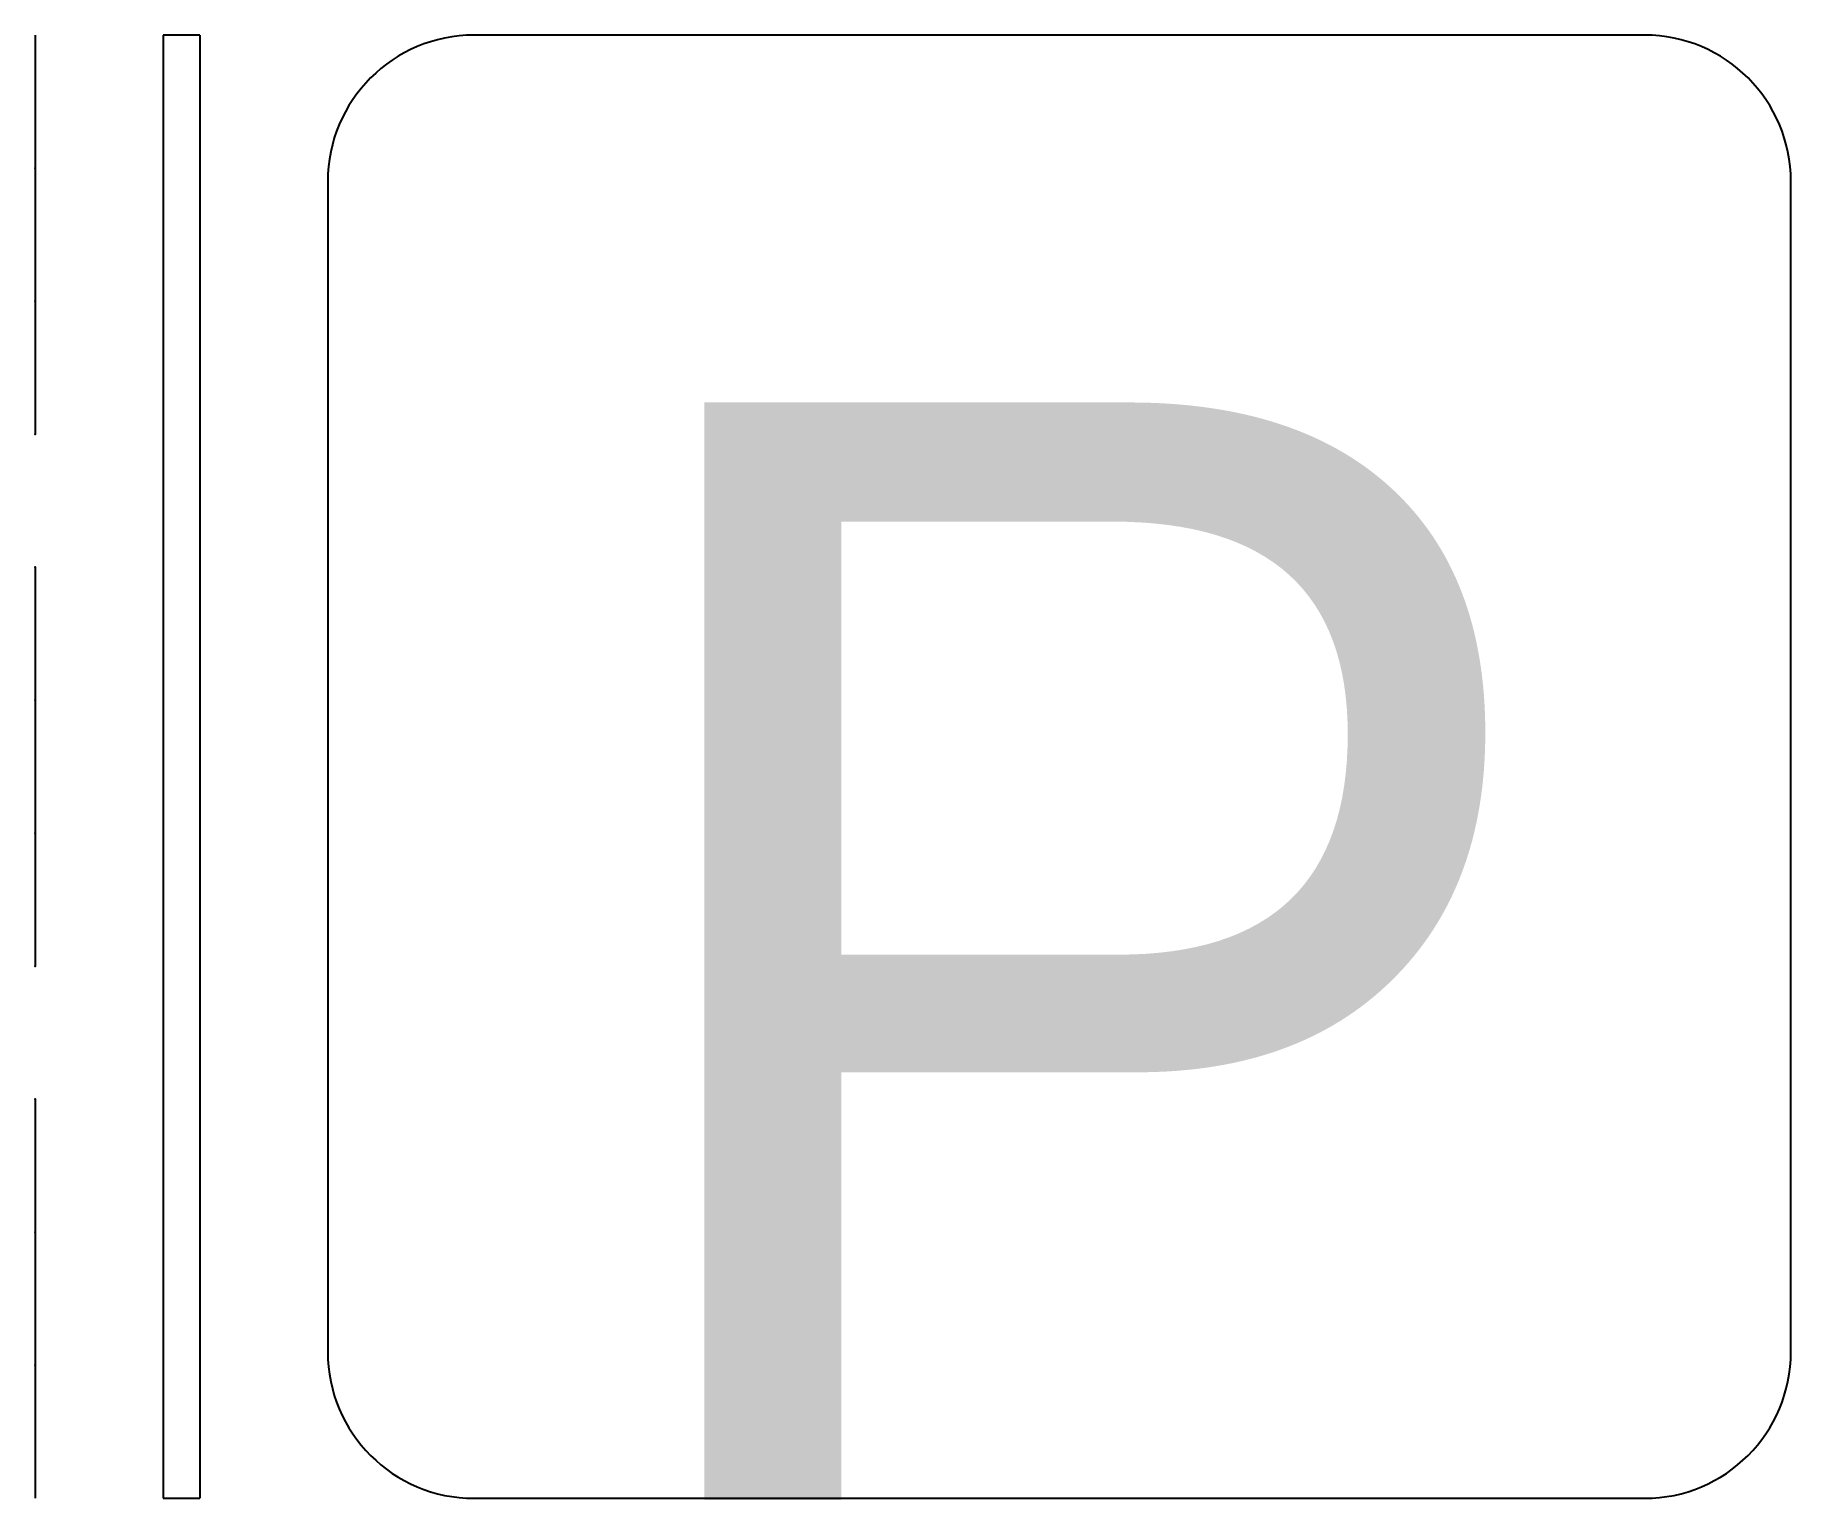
# Model space of a CAD drawing. Extents: x -1.4 to 1, y -1 to 1.
import ezdxf

# ---------------------------------------------------------------- set-up
doc = ezdxf.new("R2010")
doc.units = 0
doc.layers.get('0').update_dxf_attribs({"linetype": 'CONTINUOUS'})

msp = doc.modelspace()

# ---------------------------------------------------------------- linework, layer by layer
at = {"color": 0}
for p, q in [((-1.4, 1), (-1.4, 0.4545)), ((-1.225, 1), (-1.225, -1)), ((-1.175, 1), (-1.225, 1)), ((-1.175, 1), (-1.175, -1)), ((0.8, 1), (-0.8, 1)), ((-1, 0.8), (-1, -0.8)), ((1, -0.8), (1, 0.8)), ((-1.4, 0.2727), (-1.4, -0.2727)), ((-1.4, -0.4545), (-1.4, -1)), ((-1.225, -1), (-1.175, -1)), ((-0.8, -1), (0.8, -1))]:
    msp.add_line(p, q, dxfattribs=at)
for centre, start, end in [((-0.8, 0.8), 90, 180), ((0.8, 0.8), 0, 90), ((-0.8, -0.8), 180, 270), ((0.8, -0.8), 270, 0)]:
    msp.add_arc(centre, 0.2, start, end, dxfattribs=at)
for p in [(-1.4, 0.8182), (-1.4, 0.6364), (-1.4, 0.4545), (-1.4, 0.2727), (-1.4, 0.0909), (-1.4, -0.0909), (-1.4, -0.2727), (-1.4, -0.4545), (-1.4, -0.6364), (-1.4, -0.8182)]:
    msp.add_point(p, dxfattribs=at)

# ---------------------------------------------------------------- texts
msp.add_text('P', height=1.5, dxfattribs=at).set_placement((-0.6498, -1.0021))

doc.saveas('drawing.dxf')
